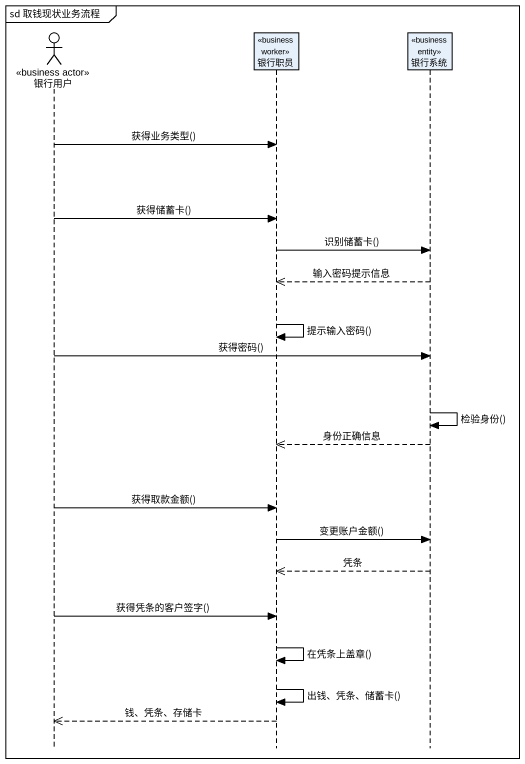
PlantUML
@startuml
mainframe sd 取钱现状业务流程
hide footbox
actor 银行用户 <<business actor>>
participant 银行职员 <<business worker>>
participant 银行系统 <<business entity>>

银行用户 -> 银行职员 : 获得业务类型()
银行用户 -> 银行职员 : 获得储蓄卡()
银行职员 -> 银行系统 : 识别储蓄卡()
银行系统 -->> 银行职员 : 输入密码提示信息
银行职员 -> 银行职员 : 提示输入密码()
银行用户 -> 银行系统 : 获得密码()
银行系统 -> 银行系统 : 检验身份()
银行系统 -->> 银行职员 : 身份正确信息
银行用户 -> 银行职员 : 获得取款金额()
银行职员 -> 银行系统 : 变更账户金额()
银行系统 -->> 银行职员 : 凭条
银行用户 -> 银行职员 : 获得凭条的客户签字()
银行职员 -> 银行职员 : 在凭条上盖章()
银行职员 -> 银行职员 : 出钱、凭条、储蓄卡()
银行职员 -->> 银行用户 : 钱、凭条、存储卡
@enduml
